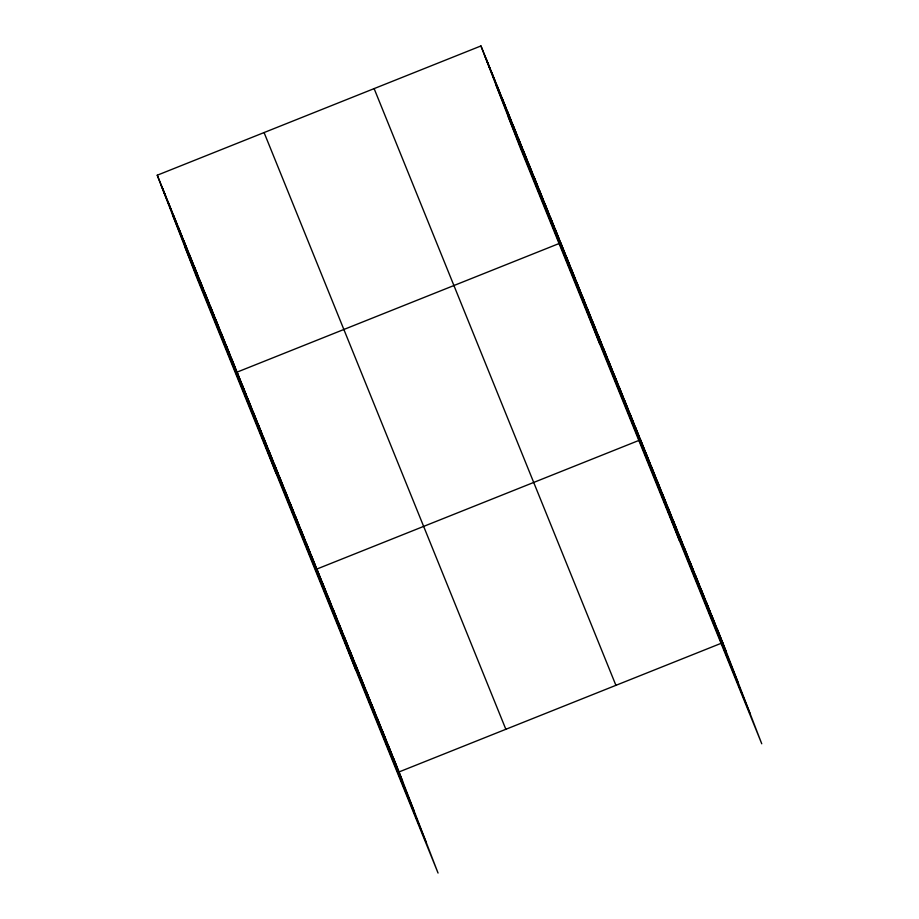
<?xml version="1.0" encoding="UTF-8"?>
<svg xmlns="http://www.w3.org/2000/svg" width="919" height="919" viewBox="0 0 919 919"><rect width="100%" height="100%" fill="white"/><g stroke="black" fill="none" stroke-linecap="round" stroke-linejoin="round"><path stroke-width="1.38" d="M157.252 175.219L399.041 771.937L438.053 873.05L196.264 276.32L157.252 175.219L480.947 45.95L722.736 642.68L761.748 743.781L519.959 147.063L480.947 45.95M639.256 440.293L316.825 569.056L355.848 670.158M399.041 771.937L722.736 642.68M484.508 55.174L726.297 651.904M496.203 85.501L737.991 682.22M508.264 116.736L750.053 713.466M374.125 88.603L615.914 685.333M264.075 132.554L505.852 729.284M160.814 184.443L402.602 781.161M172.508 214.759L414.297 811.488M184.57 246.005L426.347 842.723M717.257 629.147L720.818 638.372M711.777 615.627L715.327 624.851M706.297 602.094L709.847 611.319M700.806 588.574L704.368 597.798M695.327 575.053L698.888 584.277M689.847 561.52L693.408 570.745M684.368 548L687.929 557.224M678.888 534.467L682.449 543.692M673.409 520.947L676.97 530.171M667.929 507.414L671.49 516.639M662.45 493.894L666.011 503.118M656.97 480.373L660.531 489.586M651.491 466.841L655.052 476.065M646.011 453.32L649.561 462.544M640.532 439.787L679.543 540.9M635.201 426.657L638.762 435.882M629.883 413.539L633.444 422.763M624.564 400.408L628.125 409.633M619.245 387.278L622.806 396.503M613.926 374.148L617.488 383.372M608.608 361.018L612.169 370.242M603.289 347.899L606.85 357.123M597.97 334.769L601.531 343.993M592.652 321.639L596.213 330.863M587.333 308.508L590.894 317.733M582.014 295.378L585.575 304.603M576.695 282.259L580.257 291.472M571.377 269.129L574.938 278.354M566.058 255.999L569.619 265.223M599.751 343.982L560.739 242.869L237.045 372.138L276.056 473.239M555.421 229.739L558.982 238.963M550.102 216.608L553.663 225.833M544.783 203.49L548.333 212.714M539.464 190.359L543.014 199.584M534.146 177.229L537.695 186.454M528.816 164.099L532.377 173.323M523.497 150.969L527.058 160.193M518.178 137.85L521.739 147.074M512.859 124.72L516.421 133.944M507.541 111.59L511.102 120.814M502.222 98.459L505.783 107.684M496.903 85.329L500.464 94.554M491.585 72.21L495.146 81.435M486.266 59.08L489.827 68.305M393.562 758.416L397.111 767.641M388.082 744.884L391.632 754.108M382.591 731.363L386.152 740.588M377.112 717.842L380.673 727.067M371.632 704.31L375.193 713.535M366.153 690.789L369.714 700.014M360.673 677.257L364.234 686.482M355.193 663.736L358.755 672.961M349.714 650.204L353.275 659.428M344.234 636.683L347.796 645.908M338.755 623.162L342.316 632.375M333.275 609.63L336.836 618.855M327.796 596.109L331.345 605.334M322.316 582.577L325.866 591.802M311.507 555.926L315.068 565.151M306.188 542.796L309.749 552.02M300.869 529.666L304.43 538.89M295.55 516.547L299.112 525.771M290.232 503.417L293.793 512.641M284.913 490.286L288.474 499.511M279.594 477.156L283.155 486.381M274.276 464.026L277.837 473.251M268.957 450.896L272.518 460.12M263.638 437.777L267.199 447.002M258.319 424.647L261.881 433.871M253.001 411.517L256.562 420.741M247.682 398.387L251.243 407.611M242.363 385.256L245.924 394.481M231.726 359.007L235.275 368.232M226.407 345.877L229.957 355.102M221.088 332.747L224.638 341.971M215.77 319.617L219.319 328.841M210.44 306.498L214.001 315.722M205.121 293.368L208.682 302.592M199.802 280.238L203.363 289.462M194.483 267.107L198.044 276.332M189.165 253.977L192.726 263.202M183.846 240.858L187.407 250.083M178.527 227.728L182.088 236.953M173.209 214.598L176.77 223.822M167.89 201.468L171.451 210.692M162.571 188.338L166.132 197.562"/></g></svg>
